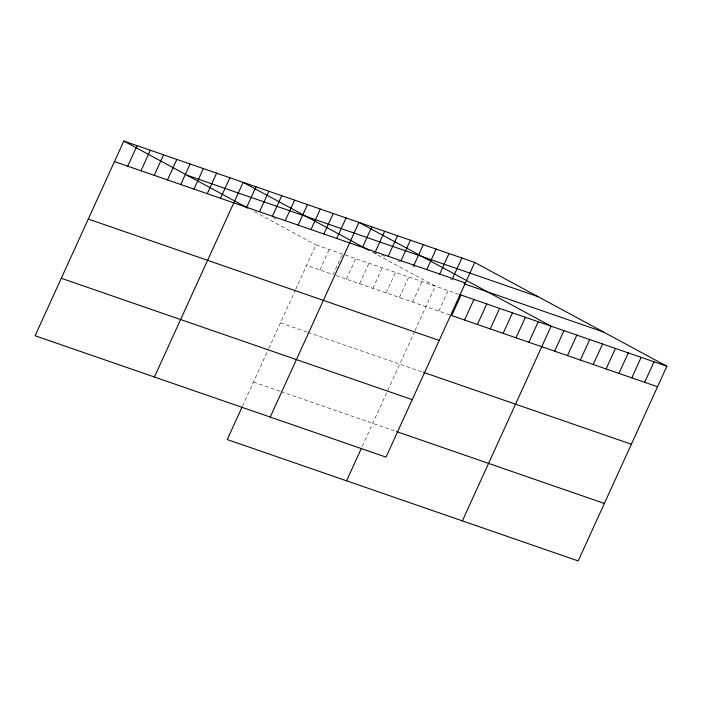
<?xml version="1.0" encoding="UTF-8"?>
<svg xmlns="http://www.w3.org/2000/svg" width="702" height="702" viewBox="0 0 702 702"><rect width="100%" height="100%" fill="white"/><g stroke="black" fill="none" stroke-linecap="round" stroke-linejoin="round"><path stroke-width="0.53" stroke-dasharray="3.51 2.63" d="M242.532 406.028L268.287 349.508M268.743 348.525L295.279 290.295M295.709 289.338L315.97 244.875L458.055 294.015M319.884 269.972L329.229 249.464M342.041 255.019L333.143 274.561L306.625 265.391M346.393 279.142L355.747 258.634M359.652 283.731L369.006 263.215M372.911 288.311L382.257 267.804M386.17 292.901L395.516 272.385M399.429 297.49L408.775 276.974M412.679 302.071L422.034 281.555M362.285 446.332L414.592 331.563M415.031 330.607L435.293 286.144L371.876 251.886L377.816 253.94M438.811 311.109L448.157 290.593M272.955 217.673L276.018 218.734M381.774 255.309L384.749 256.335M397.613 260.793L400.579 261.82M412.46 265.926L415.426 266.953M450.07 278.931L454.027 280.3M336.197 275.614L451.676 315.558M280.431 322.859L306.95 332.037M307.967 332.388L422.516 372.007M253.448 382.081L279.966 391.251M280.984 391.602L395.524 431.221M254.378 211.6L315.97 244.875"/><path stroke-width="1.05" d="M474.745 262.451L123.815 141.076L35.1 335.749L386.03 457.125L474.745 262.451L666.9 366.251L578.185 560.924L227.255 439.549L242.102 406.984M127.729 166.172L137.074 145.665M140.988 170.761L150.333 150.246M154.238 175.342L163.592 154.835M167.497 179.931L176.851 159.415M180.756 184.512L190.102 164.005M194.015 189.101L203.361 168.585M207.274 193.691L216.62 173.175M220.525 198.271L229.879 177.755M154.414 377.018L243.129 182.345L369.077 250.377M246.648 207.309L256.002 186.793M259.521 211.758L268.866 191.242M272.385 216.207L281.739 195.691M285.258 220.656L294.603 200.14M298.122 225.105L307.467 204.598M310.986 229.563L320.34 209.047M323.859 234.012L333.204 213.496M336.723 238.461L346.068 217.945M270.217 417.067L358.941 222.394L551.096 326.193L462.372 520.866M362.46 247.358L371.806 226.843M375.324 251.807L384.67 231.3M388.188 256.265L397.543 235.749M401.061 260.714L410.407 240.198M413.926 265.163L423.271 244.647M426.79 269.612L436.144 249.096M439.663 274.061L449.008 253.545M346.569 480.817L361.416 448.253M452.527 278.51L461.881 258.003M461.021 295.042L451.676 315.558L657.555 386.758M464.54 320.007L473.894 299.491M477.413 324.456L486.758 303.94M490.277 328.905L499.622 308.397M503.141 333.362L512.495 312.846M516.014 337.811L525.359 317.295M528.878 342.26L538.223 321.744M554.615 351.158L563.96 330.642M567.479 355.607L576.833 335.1M580.343 360.065L589.698 339.549M593.216 364.513L602.562 343.998M606.08 368.962L615.435 348.446M618.953 373.411L628.299 352.895M631.818 377.86L641.163 357.344M644.682 382.309L654.036 361.802M187.232 175.333L538.153 296.7M114.47 161.592L465.4 282.959M463.925 283.722L603.492 331.993M459.047 294.357L666.9 366.251M88.276 219.059L439.206 340.435M423.499 372.35L631.361 444.234M61.293 278.282L412.214 399.649M396.516 431.563L604.369 503.448M123.815 141.076L247.894 208.099"/></g></svg>
